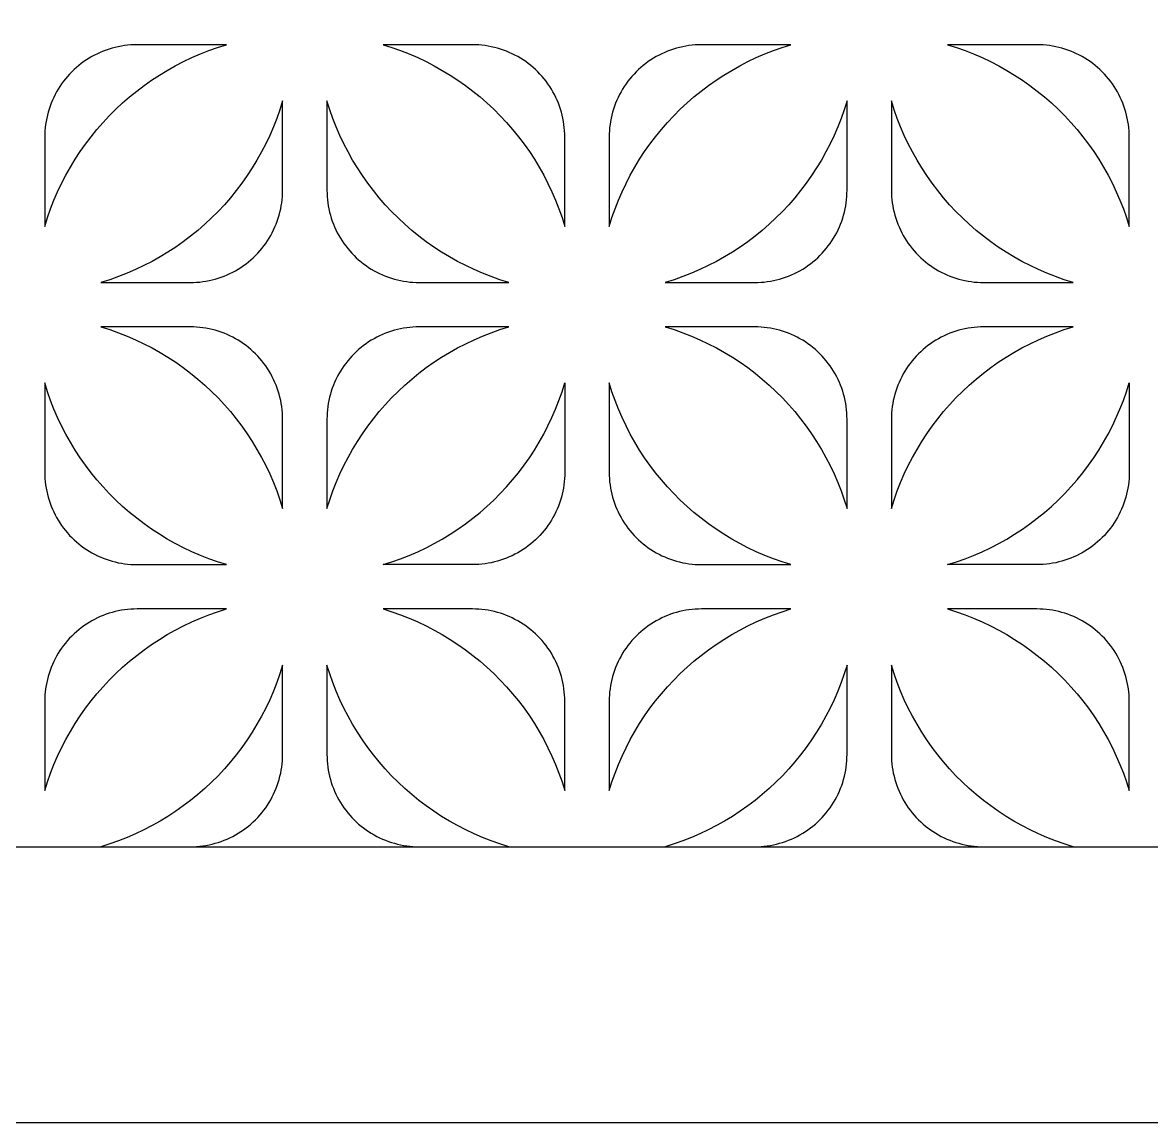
# Model space of a CAD drawing. Header units: millimetres. Extents: x 16455 to 19688, y 4050 to 7284.
# Drawn here: x 18071 to 18890, y 4050 to 4848 of the extents above; entities that cross this region are included whole.
import ezdxf

# ---------------------------------------------------------------- set-up
doc = ezdxf.new("R2010")
doc.units = ezdxf.units.MM
doc.layers.get('0').update_dxf_attribs({"color": 1, "true_color": 0xff0000})

msp = doc.modelspace()

# ---------------------------------------------------------------- linework, layer by layer
for points in [[(16454.58, 4050.49), (19687.77, 4050.49), (19687.77, 7283.68), (16454.58, 7283.68)], [(16654.58, 4250.49), (19487.77, 4250.49), (19487.77, 7083.68), (16654.58, 7083.68)]]:
    msp.add_lwpolyline(points, close=True)
for points in [[(18154.21, 4832.32), (18151.93, 4832.28), (18149.64, 4832.16), (18147.36, 4831.97), (18145.09, 4831.7), (18142.84, 4831.35), (18140.59, 4830.92), (18138.36, 4830.42), (18136.15, 4829.84), (18133.96, 4829.18), (18131.79, 4828.45), (18129.65, 4827.65), (18127.54, 4826.78), (18125.46, 4825.83), (18123.41, 4824.81), (18121.4, 4823.73), (18119.43, 4822.57), (18117.49, 4821.35), (18115.6, 4820.07), (18113.76, 4818.72), (18111.96, 4817.3), (18110.21, 4815.83), (18108.52, 4814.3), (18106.87, 4812.71), (18105.28, 4811.07), (18103.75, 4809.37), (18102.28, 4807.62), (18100.87, 4805.82), (18099.52, 4803.98), (18098.23, 4802.09), (18097.01, 4800.16), (18095.86, 4798.18), (18094.77, 4796.17), (18093.75, 4794.12), (18092.81, 4792.04), (18091.93, 4789.93), (18091.13, 4787.79), (18090.4, 4785.62), (18089.75, 4783.43), (18089.17, 4781.22), (18088.66, 4778.99), (18088.24, 4776.75), (18087.89, 4774.49), (18087.61, 4772.22), (18087.42, 4769.94), (18087.3, 4767.66), (18087.26, 4765.37)], [(18087.26, 4700.55), (18089.28, 4706.93), (18091.51, 4713.25), (18093.96, 4719.48), (18096.62, 4725.63), (18099.49, 4731.68), (18102.56, 4737.63), (18105.84, 4743.47), (18109.32, 4749.2), (18112.99, 4754.8), (18116.85, 4760.28), (18120.89, 4765.62), (18125.12, 4770.81), (18129.52, 4775.86), (18134.09, 4780.76), (18138.82, 4785.5), (18143.72, 4790.07), (18148.77, 4794.47), (18153.97, 4798.69), (18159.3, 4802.74), (18164.78, 4806.6), (18170.38, 4810.27), (18176.11, 4813.74), (18181.95, 4817.02), (18187.9, 4820.09), (18193.95, 4822.96), (18200.1, 4825.62), (18206.33, 4828.07), (18212.65, 4830.3), (18219.04, 4832.32)], [(18219.04, 4832.32), (18154.21, 4832.32)], [(18397.47, 4832.32), (18332.65, 4832.32)], [(18332.65, 4832.32), (18339.03, 4830.3), (18345.35, 4828.07), (18351.58, 4825.62), (18357.73, 4822.96), (18363.78, 4820.09), (18369.73, 4817.02), (18375.58, 4813.74), (18381.3, 4810.27), (18386.91, 4806.6), (18392.38, 4802.74), (18397.72, 4798.69), (18402.92, 4794.47), (18407.97, 4790.07), (18412.86, 4785.5), (18417.6, 4780.76), (18422.17, 4775.86), (18426.57, 4770.81), (18430.79, 4765.62), (18434.84, 4760.28), (18438.7, 4754.8), (18442.37, 4749.2), (18445.84, 4743.47), (18449.12, 4737.63), (18452.19, 4731.68), (18455.06, 4725.63), (18457.72, 4719.48), (18460.17, 4713.25), (18462.41, 4706.93), (18464.42, 4700.55)], [(18464.42, 4765.37), (18464.38, 4767.66), (18464.26, 4769.94), (18464.07, 4772.22), (18463.8, 4774.49), (18463.45, 4776.75), (18463.02, 4778.99), (18462.52, 4781.22), (18461.94, 4783.43), (18461.28, 4785.62), (18460.55, 4787.79), (18459.75, 4789.93), (18458.88, 4792.04), (18457.93, 4794.12), (18456.91, 4796.17), (18455.83, 4798.18), (18454.67, 4800.16), (18453.45, 4802.09), (18452.17, 4803.98), (18450.82, 4805.82), (18449.4, 4807.62), (18447.93, 4809.37), (18446.4, 4811.07), (18444.81, 4812.71), (18443.17, 4814.3), (18441.47, 4815.83), (18439.72, 4817.3), (18437.93, 4818.72), (18436.08, 4820.07), (18434.19, 4821.35), (18432.26, 4822.57), (18430.28, 4823.73), (18428.27, 4824.81), (18426.23, 4825.83), (18424.15, 4826.78), (18422.03, 4827.65), (18419.89, 4828.45), (18417.73, 4829.18), (18415.54, 4829.84), (18413.32, 4830.42), (18411.09, 4830.92), (18408.85, 4831.35), (18406.59, 4831.7), (18404.32, 4831.97), (18402.04, 4832.16), (18399.76, 4832.28), (18397.47, 4832.32)], [(18563.55, 4832.32), (18561.26, 4832.28), (18558.98, 4832.16), (18556.7, 4831.97), (18554.43, 4831.7), (18552.17, 4831.35), (18549.93, 4830.92), (18547.7, 4830.42), (18545.49, 4829.84), (18543.3, 4829.18), (18541.13, 4828.45), (18538.99, 4827.65), (18536.88, 4826.78), (18534.8, 4825.83), (18532.75, 4824.81), (18530.74, 4823.73), (18528.77, 4822.57), (18526.83, 4821.35), (18524.94, 4820.07), (18523.1, 4818.72), (18521.3, 4817.3), (18519.55, 4815.83), (18517.85, 4814.3), (18516.21, 4812.71), (18514.62, 4811.07), (18513.09, 4809.37), (18511.62, 4807.62), (18510.21, 4805.82), (18508.86, 4803.98), (18507.57, 4802.09), (18506.35, 4800.16), (18505.19, 4798.18), (18504.11, 4796.17), (18503.09, 4794.12), (18502.15, 4792.04), (18501.27, 4789.93), (18500.47, 4787.79), (18499.74, 4785.62), (18499.09, 4783.43), (18498.51, 4781.22), (18498, 4778.99), (18497.58, 4776.75), (18497.23, 4774.49), (18496.95, 4772.22), (18496.76, 4769.94), (18496.64, 4767.66), (18496.6, 4765.37)], [(18496.6, 4700.55), (18498.62, 4706.93), (18500.85, 4713.25), (18503.3, 4719.48), (18505.96, 4725.63), (18508.83, 4731.68), (18511.9, 4737.63), (18515.18, 4743.47), (18518.66, 4749.2), (18522.33, 4754.8), (18526.18, 4760.28), (18530.23, 4765.62), (18534.45, 4770.81), (18538.85, 4775.86), (18543.43, 4780.76), (18548.16, 4785.5), (18553.06, 4790.07), (18558.11, 4794.47), (18563.3, 4798.69), (18568.64, 4802.74), (18574.12, 4806.6), (18579.72, 4810.27), (18585.45, 4813.74), (18591.29, 4817.02), (18597.24, 4820.09), (18603.29, 4822.96), (18609.44, 4825.62), (18615.67, 4828.07), (18621.99, 4830.3), (18628.38, 4832.32)], [(18628.38, 4832.32), (18563.55, 4832.32)], [(18806.81, 4832.32), (18741.99, 4832.32)], [(18741.99, 4832.32), (18748.37, 4830.3), (18754.69, 4828.07), (18760.92, 4825.62), (18767.07, 4822.96), (18773.12, 4820.09), (18779.07, 4817.02), (18784.91, 4813.74), (18790.64, 4810.27), (18796.24, 4806.6), (18801.72, 4802.74), (18807.06, 4798.69), (18812.25, 4794.47), (18817.3, 4790.07), (18822.2, 4785.5), (18826.94, 4780.76), (18831.51, 4775.86), (18835.91, 4770.81), (18840.13, 4765.62), (18844.18, 4760.28), (18848.04, 4754.8), (18851.71, 4749.2), (18855.18, 4743.47), (18858.46, 4737.63), (18861.53, 4731.68), (18864.4, 4725.63), (18867.06, 4719.48), (18869.51, 4713.25), (18871.74, 4706.93), (18873.76, 4700.55)], [(18873.76, 4765.37), (18873.72, 4767.66), (18873.6, 4769.94), (18873.41, 4772.22), (18873.14, 4774.49), (18872.79, 4776.75), (18872.36, 4778.99), (18871.86, 4781.22), (18871.28, 4783.43), (18870.62, 4785.62), (18869.89, 4787.79), (18869.09, 4789.93), (18868.22, 4792.04), (18867.27, 4794.12), (18866.25, 4796.17), (18865.17, 4798.18), (18864.01, 4800.16), (18862.79, 4802.09), (18861.51, 4803.98), (18860.16, 4805.82), (18858.74, 4807.62), (18857.27, 4809.37), (18855.74, 4811.07), (18854.15, 4812.71), (18852.51, 4814.3), (18850.81, 4815.83), (18849.06, 4817.3), (18847.26, 4818.72), (18845.42, 4820.07), (18843.53, 4821.35), (18841.6, 4822.57), (18839.62, 4823.73), (18837.61, 4824.81), (18835.57, 4825.83), (18833.48, 4826.78), (18831.37, 4827.65), (18829.23, 4828.45), (18827.06, 4829.18), (18824.87, 4829.84), (18822.66, 4830.42), (18820.43, 4830.92), (18818.19, 4831.35), (18815.93, 4831.7), (18813.66, 4831.97), (18811.38, 4832.16), (18809.1, 4832.28), (18806.81, 4832.32)], [(18259.75, 4791.61), (18257.74, 4785.22), (18255.5, 4778.9), (18253.05, 4772.67), (18250.39, 4766.52), (18247.53, 4760.47), (18244.45, 4754.52), (18241.17, 4748.68), (18237.7, 4742.95), (18234.03, 4737.35), (18230.17, 4731.87), (18226.12, 4726.53), (18221.9, 4721.34), (18217.5, 4716.29), (18212.93, 4711.39), (18208.19, 4706.65), (18203.3, 4702.08), (18198.25, 4697.68), (18193.05, 4693.46), (18187.71, 4689.41), (18182.24, 4685.55), (18176.63, 4681.88), (18170.91, 4678.41), (18165.06, 4675.13), (18159.11, 4672.06), (18153.06, 4669.19), (18146.91, 4666.53), (18140.68, 4664.08), (18134.37, 4661.85), (18127.98, 4659.83)], [(18259.75, 4726.78), (18259.75, 4791.61)], [(18423.71, 4659.83), (18417.32, 4661.85), (18411, 4664.08), (18404.77, 4666.53), (18398.62, 4669.19), (18392.57, 4672.06), (18386.62, 4675.13), (18380.78, 4678.41), (18375.05, 4681.88), (18369.45, 4685.55), (18363.97, 4689.41), (18358.64, 4693.46), (18353.44, 4697.68), (18348.39, 4702.08), (18343.49, 4706.65), (18338.76, 4711.39), (18334.19, 4716.29), (18329.78, 4721.34), (18325.56, 4726.53), (18321.51, 4731.87), (18317.66, 4737.35), (18313.99, 4742.95), (18310.51, 4748.68), (18307.23, 4754.52), (18304.16, 4760.47), (18301.29, 4766.52), (18298.63, 4772.67), (18296.18, 4778.9), (18293.95, 4785.22), (18291.93, 4791.61)], [(18291.93, 4791.61), (18291.93, 4726.78)], [(18669.09, 4791.61), (18667.07, 4785.22), (18664.84, 4778.9), (18662.39, 4772.67), (18659.73, 4766.52), (18656.86, 4760.47), (18653.79, 4754.52), (18650.51, 4748.68), (18647.04, 4742.95), (18643.37, 4737.35), (18639.51, 4731.87), (18635.46, 4726.53), (18631.24, 4721.34), (18626.84, 4716.29), (18622.27, 4711.39), (18617.53, 4706.65), (18612.63, 4702.08), (18607.59, 4697.68), (18602.39, 4693.46), (18597.05, 4689.41), (18591.57, 4685.55), (18585.97, 4681.88), (18580.25, 4678.41), (18574.4, 4675.13), (18568.45, 4672.06), (18562.4, 4669.19), (18556.25, 4666.53), (18550.02, 4664.08), (18543.7, 4661.85), (18537.32, 4659.83)], [(18669.09, 4726.78), (18669.09, 4791.61)], [(18833.05, 4659.83), (18826.66, 4661.85), (18820.34, 4664.08), (18814.11, 4666.53), (18807.96, 4669.19), (18801.91, 4672.06), (18795.96, 4675.13), (18790.12, 4678.41), (18784.39, 4681.88), (18778.79, 4685.55), (18773.31, 4689.41), (18767.97, 4693.46), (18762.78, 4697.68), (18757.73, 4702.08), (18752.83, 4706.65), (18748.1, 4711.39), (18743.52, 4716.29), (18739.12, 4721.34), (18734.9, 4726.53), (18730.85, 4731.87), (18726.99, 4737.35), (18723.33, 4742.95), (18719.85, 4748.68), (18716.57, 4754.52), (18713.5, 4760.47), (18710.63, 4766.52), (18707.97, 4772.67), (18705.52, 4778.9), (18703.29, 4785.22), (18701.27, 4791.61)], [(18701.27, 4791.61), (18701.27, 4726.78)], [(18087.26, 4765.37), (18087.26, 4700.55)], [(18464.42, 4700.55), (18464.42, 4765.37)], [(18496.6, 4765.37), (18496.6, 4700.55)], [(18873.76, 4700.55), (18873.76, 4765.37)], [(18192.8, 4659.83), (18195.09, 4659.87), (18197.37, 4659.99), (18199.65, 4660.18), (18201.92, 4660.46), (18204.18, 4660.81), (18206.42, 4661.23), (18208.65, 4661.74), (18210.87, 4662.31), (18213.06, 4662.97), (18215.22, 4663.7), (18217.36, 4664.5), (18219.48, 4665.37), (18221.56, 4666.32), (18223.6, 4667.34), (18225.62, 4668.42), (18227.59, 4669.58), (18229.52, 4670.8), (18231.41, 4672.08), (18233.26, 4673.43), (18235.05, 4674.85), (18236.8, 4676.32), (18238.5, 4677.85), (18240.14, 4679.44), (18241.73, 4681.08), (18243.26, 4682.78), (18244.74, 4684.53), (18246.15, 4686.33), (18247.5, 4688.17), (18248.78, 4690.06), (18250, 4691.99), (18251.16, 4693.97), (18252.25, 4695.98), (18253.26, 4698.03), (18254.21, 4700.11), (18255.08, 4702.22), (18255.89, 4704.36), (18256.61, 4706.53), (18257.27, 4708.72), (18257.85, 4710.93), (18258.35, 4713.16), (18258.78, 4715.4), (18259.13, 4717.66), (18259.4, 4719.93), (18259.59, 4722.21), (18259.71, 4724.49), (18259.75, 4726.78)], [(18291.93, 4726.78), (18291.97, 4724.49), (18292.09, 4722.21), (18292.28, 4719.93), (18292.56, 4717.66), (18292.91, 4715.4), (18293.33, 4713.16), (18293.84, 4710.93), (18294.42, 4708.72), (18295.07, 4706.53), (18295.8, 4704.36), (18296.6, 4702.22), (18297.48, 4700.11), (18298.42, 4698.03), (18299.44, 4695.98), (18300.53, 4693.97), (18301.68, 4691.99), (18302.9, 4690.06), (18304.19, 4688.17), (18305.54, 4686.33), (18306.95, 4684.53), (18308.42, 4682.78), (18309.95, 4681.08), (18311.54, 4679.44), (18313.19, 4677.85), (18314.88, 4676.32), (18316.63, 4674.85), (18318.43, 4673.43), (18320.27, 4672.08), (18322.16, 4670.8), (18324.1, 4669.58), (18326.07, 4668.42), (18328.08, 4667.34), (18330.13, 4666.32), (18332.21, 4665.37), (18334.32, 4664.5), (18336.46, 4663.7), (18338.63, 4662.97), (18340.82, 4662.31), (18343.03, 4661.74), (18345.26, 4661.23), (18347.51, 4660.81), (18349.76, 4660.46), (18352.03, 4660.18), (18354.31, 4659.99), (18356.59, 4659.87), (18358.88, 4659.83)], [(18602.14, 4659.83), (18604.43, 4659.87), (18606.71, 4659.99), (18608.99, 4660.18), (18611.26, 4660.46), (18613.52, 4660.81), (18615.76, 4661.23), (18617.99, 4661.74), (18620.21, 4662.31), (18622.4, 4662.97), (18624.56, 4663.7), (18626.7, 4664.5), (18628.81, 4665.37), (18630.9, 4666.32), (18632.94, 4667.34), (18634.95, 4668.42), (18636.93, 4669.58), (18638.86, 4670.8), (18640.75, 4672.08), (18642.59, 4673.43), (18644.39, 4674.85), (18646.14, 4676.32), (18647.84, 4677.85), (18649.48, 4679.44), (18651.07, 4681.08), (18652.6, 4682.78), (18654.07, 4684.53), (18655.49, 4686.33), (18656.84, 4688.17), (18658.12, 4690.06), (18659.34, 4691.99), (18660.5, 4693.97), (18661.58, 4695.98), (18662.6, 4698.03), (18663.55, 4700.11), (18664.42, 4702.22), (18665.22, 4704.36), (18665.95, 4706.53), (18666.61, 4708.72), (18667.19, 4710.93), (18667.69, 4713.16), (18668.12, 4715.4), (18668.47, 4717.66), (18668.74, 4719.93), (18668.93, 4722.21), (18669.05, 4724.49), (18669.09, 4726.78)], [(18701.27, 4726.78), (18701.31, 4724.49), (18701.43, 4722.21), (18701.62, 4719.93), (18701.9, 4717.66), (18702.25, 4715.4), (18702.67, 4713.16), (18703.18, 4710.93), (18703.75, 4708.72), (18704.41, 4706.53), (18705.14, 4704.36), (18705.94, 4702.22), (18706.81, 4700.11), (18707.76, 4698.03), (18708.78, 4695.98), (18709.86, 4693.97), (18711.02, 4691.99), (18712.24, 4690.06), (18713.53, 4688.17), (18714.88, 4686.33), (18716.29, 4684.53), (18717.76, 4682.78), (18719.29, 4681.08), (18720.88, 4679.44), (18722.52, 4677.85), (18724.22, 4676.32), (18725.97, 4674.85), (18727.77, 4673.43), (18729.61, 4672.08), (18731.5, 4670.8), (18733.43, 4669.58), (18735.41, 4668.42), (18737.42, 4667.34), (18739.47, 4666.32), (18741.55, 4665.37), (18743.66, 4664.5), (18745.8, 4663.7), (18747.97, 4662.97), (18750.16, 4662.31), (18752.37, 4661.74), (18754.6, 4661.23), (18756.84, 4660.81), (18759.1, 4660.46), (18761.37, 4660.18), (18763.65, 4659.99), (18765.93, 4659.87), (18768.22, 4659.83)], [(18127.98, 4659.83), (18192.8, 4659.83)], [(18358.88, 4659.83), (18423.71, 4659.83)], [(18537.32, 4659.83), (18602.14, 4659.83)], [(18768.22, 4659.83), (18833.05, 4659.83)], [(18192.8, 4627.65), (18127.98, 4627.65)], [(18127.98, 4627.65), (18134.37, 4625.63), (18140.68, 4623.4), (18146.91, 4620.95), (18153.06, 4618.29), (18159.11, 4615.42), (18165.06, 4612.35), (18170.91, 4609.07), (18176.63, 4605.6), (18182.24, 4601.93), (18187.71, 4598.07), (18193.05, 4594.02), (18198.25, 4589.8), (18203.3, 4585.4), (18208.19, 4580.83), (18212.93, 4576.09), (18217.5, 4571.19), (18221.9, 4566.14), (18226.12, 4560.95), (18230.17, 4555.61), (18234.03, 4550.13), (18237.7, 4544.53), (18241.17, 4538.8), (18244.45, 4532.96), (18247.53, 4527.01), (18250.39, 4520.96), (18253.05, 4514.81), (18255.5, 4508.58), (18257.74, 4502.26), (18259.75, 4495.88)], [(18259.75, 4560.7), (18259.71, 4562.99), (18259.59, 4565.27), (18259.4, 4567.55), (18259.13, 4569.82), (18258.78, 4572.08), (18258.35, 4574.32), (18257.85, 4576.55), (18257.27, 4578.76), (18256.61, 4580.95), (18255.89, 4583.12), (18255.08, 4585.26), (18254.21, 4587.37), (18253.26, 4589.45), (18252.25, 4591.5), (18251.16, 4593.51), (18250, 4595.49), (18248.78, 4597.42), (18247.5, 4599.31), (18246.15, 4601.15), (18244.74, 4602.95), (18243.26, 4604.7), (18241.73, 4606.4), (18240.14, 4608.04), (18238.5, 4609.63), (18236.8, 4611.16), (18235.05, 4612.63), (18233.26, 4614.05), (18231.41, 4615.4), (18229.52, 4616.68), (18227.59, 4617.9), (18225.62, 4619.06), (18223.6, 4620.14), (18221.56, 4621.16), (18219.48, 4622.11), (18217.36, 4622.98), (18215.22, 4623.78), (18213.06, 4624.51), (18210.87, 4625.17), (18208.65, 4625.75), (18206.42, 4626.25), (18204.18, 4626.68), (18201.92, 4627.03), (18199.65, 4627.3), (18197.37, 4627.49), (18195.09, 4627.61), (18192.8, 4627.65)], [(18358.88, 4627.65), (18356.59, 4627.61), (18354.31, 4627.49), (18352.03, 4627.3), (18349.76, 4627.03), (18347.51, 4626.68), (18345.26, 4626.25), (18343.03, 4625.75), (18340.82, 4625.17), (18338.63, 4624.51), (18336.46, 4623.78), (18334.32, 4622.98), (18332.21, 4622.11), (18330.13, 4621.16), (18328.08, 4620.14), (18326.07, 4619.06), (18324.1, 4617.9), (18322.16, 4616.68), (18320.27, 4615.4), (18318.43, 4614.05), (18316.63, 4612.63), (18314.88, 4611.16), (18313.19, 4609.63), (18311.54, 4608.04), (18309.95, 4606.4), (18308.42, 4604.7), (18306.95, 4602.95), (18305.54, 4601.15), (18304.19, 4599.31), (18302.9, 4597.42), (18301.68, 4595.49), (18300.53, 4593.51), (18299.44, 4591.5), (18298.42, 4589.45), (18297.48, 4587.37), (18296.6, 4585.26), (18295.8, 4583.12), (18295.07, 4580.95), (18294.42, 4578.76), (18293.84, 4576.55), (18293.33, 4574.32), (18292.91, 4572.08), (18292.56, 4569.82), (18292.28, 4567.55), (18292.09, 4565.27), (18291.97, 4562.99), (18291.93, 4560.7)], [(18291.93, 4495.88), (18293.95, 4502.26), (18296.18, 4508.58), (18298.63, 4514.81), (18301.29, 4520.96), (18304.16, 4527.01), (18307.23, 4532.96), (18310.51, 4538.8), (18313.99, 4544.53), (18317.66, 4550.13), (18321.51, 4555.61), (18325.56, 4560.95), (18329.78, 4566.14), (18334.19, 4571.19), (18338.76, 4576.09), (18343.49, 4580.83), (18348.39, 4585.4), (18353.44, 4589.8), (18358.64, 4594.02), (18363.97, 4598.07), (18369.45, 4601.93), (18375.05, 4605.6), (18380.78, 4609.07), (18386.62, 4612.35), (18392.57, 4615.42), (18398.62, 4618.29), (18404.77, 4620.95), (18411, 4623.4), (18417.32, 4625.63), (18423.71, 4627.65)], [(18423.71, 4627.65), (18358.88, 4627.65)], [(18602.14, 4627.65), (18537.32, 4627.65)], [(18537.32, 4627.65), (18543.7, 4625.63), (18550.02, 4623.4), (18556.25, 4620.95), (18562.4, 4618.29), (18568.45, 4615.42), (18574.4, 4612.35), (18580.25, 4609.07), (18585.97, 4605.6), (18591.57, 4601.93), (18597.05, 4598.07), (18602.39, 4594.02), (18607.59, 4589.8), (18612.63, 4585.4), (18617.53, 4580.83), (18622.27, 4576.09), (18626.84, 4571.19), (18631.24, 4566.14), (18635.46, 4560.95), (18639.51, 4555.61), (18643.37, 4550.13), (18647.04, 4544.53), (18650.51, 4538.8), (18653.79, 4532.96), (18656.86, 4527.01), (18659.73, 4520.96), (18662.39, 4514.81), (18664.84, 4508.58), (18667.07, 4502.26), (18669.09, 4495.88)], [(18669.09, 4560.7), (18669.05, 4562.99), (18668.93, 4565.27), (18668.74, 4567.55), (18668.47, 4569.82), (18668.12, 4572.08), (18667.69, 4574.32), (18667.19, 4576.55), (18666.61, 4578.76), (18665.95, 4580.95), (18665.22, 4583.12), (18664.42, 4585.26), (18663.55, 4587.37), (18662.6, 4589.45), (18661.58, 4591.5), (18660.5, 4593.51), (18659.34, 4595.49), (18658.12, 4597.42), (18656.84, 4599.31), (18655.49, 4601.15), (18654.07, 4602.95), (18652.6, 4604.7), (18651.07, 4606.4), (18649.48, 4608.04), (18647.84, 4609.63), (18646.14, 4611.16), (18644.39, 4612.63), (18642.59, 4614.05), (18640.75, 4615.4), (18638.86, 4616.68), (18636.93, 4617.9), (18634.95, 4619.06), (18632.94, 4620.14), (18630.9, 4621.16), (18628.81, 4622.11), (18626.7, 4622.98), (18624.56, 4623.78), (18622.4, 4624.51), (18620.21, 4625.17), (18617.99, 4625.75), (18615.76, 4626.25), (18613.52, 4626.68), (18611.26, 4627.03), (18608.99, 4627.3), (18606.71, 4627.49), (18604.43, 4627.61), (18602.14, 4627.65)], [(18768.22, 4627.65), (18765.93, 4627.61), (18763.65, 4627.49), (18761.37, 4627.3), (18759.1, 4627.03), (18756.84, 4626.68), (18754.6, 4626.25), (18752.37, 4625.75), (18750.16, 4625.17), (18747.97, 4624.51), (18745.8, 4623.78), (18743.66, 4622.98), (18741.55, 4622.11), (18739.47, 4621.16), (18737.42, 4620.14), (18735.41, 4619.06), (18733.43, 4617.9), (18731.5, 4616.68), (18729.61, 4615.4), (18727.77, 4614.05), (18725.97, 4612.63), (18724.22, 4611.16), (18722.52, 4609.63), (18720.88, 4608.04), (18719.29, 4606.4), (18717.76, 4604.7), (18716.29, 4602.95), (18714.88, 4601.15), (18713.53, 4599.31), (18712.24, 4597.42), (18711.02, 4595.49), (18709.86, 4593.51), (18708.78, 4591.5), (18707.76, 4589.45), (18706.81, 4587.37), (18705.94, 4585.26), (18705.14, 4583.12), (18704.41, 4580.95), (18703.75, 4578.76), (18703.18, 4576.55), (18702.67, 4574.32), (18702.25, 4572.08), (18701.9, 4569.82), (18701.62, 4567.55), (18701.43, 4565.27), (18701.31, 4562.99), (18701.27, 4560.7)], [(18701.27, 4495.88), (18703.29, 4502.26), (18705.52, 4508.58), (18707.97, 4514.81), (18710.63, 4520.96), (18713.5, 4527.01), (18716.57, 4532.96), (18719.85, 4538.8), (18723.33, 4544.53), (18726.99, 4550.13), (18730.85, 4555.61), (18734.9, 4560.95), (18739.12, 4566.14), (18743.52, 4571.19), (18748.1, 4576.09), (18752.83, 4580.83), (18757.73, 4585.4), (18762.78, 4589.8), (18767.97, 4594.02), (18773.31, 4598.07), (18778.79, 4601.93), (18784.39, 4605.6), (18790.12, 4609.07), (18795.96, 4612.35), (18801.91, 4615.42), (18807.96, 4618.29), (18814.11, 4620.95), (18820.34, 4623.4), (18826.66, 4625.63), (18833.05, 4627.65)], [(18833.05, 4627.65), (18768.22, 4627.65)], [(18219.04, 4455.16), (18212.65, 4457.18), (18206.33, 4459.41), (18200.1, 4461.86), (18193.95, 4464.52), (18187.9, 4467.39), (18181.95, 4470.46), (18176.11, 4473.74), (18170.38, 4477.21), (18164.78, 4480.88), (18159.3, 4484.74), (18153.97, 4488.79), (18148.77, 4493.01), (18143.72, 4497.41), (18138.82, 4501.99), (18134.09, 4506.72), (18129.52, 4511.62), (18125.12, 4516.67), (18120.89, 4521.86), (18116.85, 4527.2), (18112.99, 4532.68), (18109.32, 4538.28), (18105.84, 4544.01), (18102.56, 4549.85), (18099.49, 4555.8), (18096.62, 4561.85), (18093.96, 4568), (18091.51, 4574.23), (18089.28, 4580.55), (18087.26, 4586.94)], [(18087.26, 4586.94), (18087.26, 4522.11)], [(18332.65, 4455.16), (18339.03, 4457.18), (18345.35, 4459.41), (18351.58, 4461.86), (18357.73, 4464.52), (18363.78, 4467.39), (18369.73, 4470.46), (18375.58, 4473.74), (18381.3, 4477.21), (18386.91, 4480.88), (18392.38, 4484.74), (18397.72, 4488.79), (18402.92, 4493.01), (18407.97, 4497.41), (18412.86, 4501.99), (18417.6, 4506.72), (18422.17, 4511.62), (18426.57, 4516.67), (18430.79, 4521.86), (18434.84, 4527.2), (18438.7, 4532.68), (18442.37, 4538.28), (18445.84, 4544.01), (18449.12, 4549.85), (18452.19, 4555.8), (18455.06, 4561.85), (18457.72, 4568), (18460.17, 4574.23), (18462.41, 4580.55), (18464.42, 4586.94)], [(18464.42, 4586.94), (18464.42, 4522.11)], [(18628.38, 4455.16), (18621.99, 4457.18), (18615.67, 4459.41), (18609.44, 4461.86), (18603.29, 4464.52), (18597.24, 4467.39), (18591.29, 4470.46), (18585.45, 4473.74), (18579.72, 4477.21), (18574.12, 4480.88), (18568.64, 4484.74), (18563.3, 4488.79), (18558.11, 4493.01), (18553.06, 4497.41), (18548.16, 4501.99), (18543.43, 4506.72), (18538.85, 4511.62), (18534.45, 4516.67), (18530.23, 4521.86), (18526.18, 4527.2), (18522.33, 4532.68), (18518.66, 4538.28), (18515.18, 4544.01), (18511.9, 4549.85), (18508.83, 4555.8), (18505.96, 4561.85), (18503.3, 4568), (18500.85, 4574.23), (18498.62, 4580.55), (18496.6, 4586.94)], [(18496.6, 4586.94), (18496.6, 4522.11)], [(18741.99, 4455.16), (18748.37, 4457.18), (18754.69, 4459.41), (18760.92, 4461.86), (18767.07, 4464.52), (18773.12, 4467.39), (18779.07, 4470.46), (18784.91, 4473.74), (18790.64, 4477.21), (18796.24, 4480.88), (18801.72, 4484.74), (18807.06, 4488.79), (18812.25, 4493.01), (18817.3, 4497.41), (18822.2, 4501.99), (18826.94, 4506.72), (18831.51, 4511.62), (18835.91, 4516.67), (18840.13, 4521.86), (18844.18, 4527.2), (18848.04, 4532.68), (18851.71, 4538.28), (18855.18, 4544.01), (18858.46, 4549.85), (18861.53, 4555.8), (18864.4, 4561.85), (18867.06, 4568), (18869.51, 4574.23), (18871.74, 4580.55), (18873.76, 4586.94)], [(18873.76, 4586.94), (18873.76, 4522.11)], [(18259.75, 4495.88), (18259.75, 4560.7)], [(18291.93, 4560.7), (18291.93, 4495.88)], [(18669.09, 4495.88), (18669.09, 4560.7)], [(18701.27, 4560.7), (18701.27, 4495.88)], [(18087.26, 4522.11), (18087.3, 4519.82), (18087.42, 4517.54), (18087.61, 4515.26), (18087.89, 4512.99), (18088.24, 4510.73), (18088.66, 4508.49), (18089.17, 4506.26), (18089.75, 4504.05), (18090.4, 4501.86), (18091.13, 4499.69), (18091.93, 4497.55), (18092.81, 4495.44), (18093.75, 4493.36), (18094.77, 4491.31), (18095.86, 4489.3), (18097.01, 4487.32), (18098.23, 4485.39), (18099.52, 4483.5), (18100.87, 4481.66), (18102.28, 4479.86), (18103.75, 4478.11), (18105.28, 4476.41), (18106.87, 4474.77), (18108.52, 4473.18), (18110.21, 4471.65), (18111.96, 4470.18), (18113.76, 4468.77), (18115.6, 4467.42), (18117.49, 4466.13), (18119.43, 4464.91), (18121.4, 4463.75), (18123.41, 4462.67), (18125.46, 4461.65), (18127.54, 4460.7), (18129.65, 4459.83), (18131.79, 4459.03), (18133.96, 4458.3), (18136.15, 4457.64), (18138.36, 4457.07), (18140.59, 4456.56), (18142.84, 4456.14), (18145.09, 4455.79), (18147.36, 4455.51), (18149.64, 4455.32), (18151.93, 4455.2), (18154.21, 4455.16)], [(18464.42, 4522.11), (18464.38, 4519.82), (18464.26, 4517.54), (18464.07, 4515.26), (18463.8, 4512.99), (18463.45, 4510.73), (18463.02, 4508.49), (18462.52, 4506.26), (18461.94, 4504.05), (18461.28, 4501.86), (18460.55, 4499.69), (18459.75, 4497.55), (18458.88, 4495.44), (18457.93, 4493.36), (18456.91, 4491.31), (18455.83, 4489.3), (18454.67, 4487.32), (18453.45, 4485.39), (18452.17, 4483.5), (18450.82, 4481.66), (18449.4, 4479.86), (18447.93, 4478.11), (18446.4, 4476.41), (18444.81, 4474.77), (18443.17, 4473.18), (18441.47, 4471.65), (18439.72, 4470.18), (18437.93, 4468.77), (18436.08, 4467.42), (18434.19, 4466.13), (18432.26, 4464.91), (18430.28, 4463.75), (18428.27, 4462.67), (18426.23, 4461.65), (18424.15, 4460.7), (18422.03, 4459.83), (18419.89, 4459.03), (18417.73, 4458.3), (18415.54, 4457.64), (18413.32, 4457.07), (18411.09, 4456.56), (18408.85, 4456.14), (18406.59, 4455.79), (18404.32, 4455.51), (18402.04, 4455.32), (18399.76, 4455.2), (18397.47, 4455.16)], [(18496.6, 4522.11), (18496.64, 4519.82), (18496.76, 4517.54), (18496.95, 4515.26), (18497.23, 4512.99), (18497.58, 4510.73), (18498, 4508.49), (18498.51, 4506.26), (18499.09, 4504.05), (18499.74, 4501.86), (18500.47, 4499.69), (18501.27, 4497.55), (18502.15, 4495.44), (18503.09, 4493.36), (18504.11, 4491.31), (18505.19, 4489.3), (18506.35, 4487.32), (18507.57, 4485.39), (18508.86, 4483.5), (18510.21, 4481.66), (18511.62, 4479.86), (18513.09, 4478.11), (18514.62, 4476.41), (18516.21, 4474.77), (18517.85, 4473.18), (18519.55, 4471.65), (18521.3, 4470.18), (18523.1, 4468.77), (18524.94, 4467.42), (18526.83, 4466.13), (18528.77, 4464.91), (18530.74, 4463.75), (18532.75, 4462.67), (18534.8, 4461.65), (18536.88, 4460.7), (18538.99, 4459.83), (18541.13, 4459.03), (18543.3, 4458.3), (18545.49, 4457.64), (18547.7, 4457.07), (18549.93, 4456.56), (18552.17, 4456.14), (18554.43, 4455.79), (18556.7, 4455.51), (18558.98, 4455.32), (18561.26, 4455.2), (18563.55, 4455.16)], [(18873.76, 4522.11), (18873.72, 4519.82), (18873.6, 4517.54), (18873.41, 4515.26), (18873.14, 4512.99), (18872.79, 4510.73), (18872.36, 4508.49), (18871.86, 4506.26), (18871.28, 4504.05), (18870.62, 4501.86), (18869.89, 4499.69), (18869.09, 4497.55), (18868.22, 4495.44), (18867.27, 4493.36), (18866.25, 4491.31), (18865.17, 4489.3), (18864.01, 4487.32), (18862.79, 4485.39), (18861.51, 4483.5), (18860.16, 4481.66), (18858.74, 4479.86), (18857.27, 4478.11), (18855.74, 4476.41), (18854.15, 4474.77), (18852.51, 4473.18), (18850.81, 4471.65), (18849.06, 4470.18), (18847.26, 4468.77), (18845.42, 4467.42), (18843.53, 4466.13), (18841.6, 4464.91), (18839.62, 4463.75), (18837.61, 4462.67), (18835.57, 4461.65), (18833.48, 4460.7), (18831.37, 4459.83), (18829.23, 4459.03), (18827.06, 4458.3), (18824.87, 4457.64), (18822.66, 4457.07), (18820.43, 4456.56), (18818.19, 4456.14), (18815.93, 4455.79), (18813.66, 4455.51), (18811.38, 4455.32), (18809.1, 4455.2), (18806.81, 4455.16)], [(18154.21, 4455.16), (18219.04, 4455.16)], [(18397.47, 4455.16), (18332.65, 4455.16)], [(18563.55, 4455.16), (18628.38, 4455.16)], [(18806.81, 4455.16), (18741.99, 4455.16)], [(18154.21, 4422.98), (18151.93, 4422.94), (18149.64, 4422.82), (18147.36, 4422.63), (18145.09, 4422.36), (18142.84, 4422.01), (18140.59, 4421.58), (18138.36, 4421.08), (18136.15, 4420.5), (18133.96, 4419.84), (18131.79, 4419.11), (18129.65, 4418.31), (18127.54, 4417.44), (18125.46, 4416.49), (18123.41, 4415.47), (18121.4, 4414.39), (18119.43, 4413.23), (18117.49, 4412.01), (18115.6, 4410.73), (18113.76, 4409.38), (18111.96, 4407.96), (18110.21, 4406.49), (18108.52, 4404.96), (18106.87, 4403.37), (18105.28, 4401.73), (18103.75, 4400.03), (18102.28, 4398.28), (18100.87, 4396.48), (18099.52, 4394.64), (18098.23, 4392.75), (18097.01, 4390.82), (18095.86, 4388.84), (18094.77, 4386.83), (18093.75, 4384.79), (18092.81, 4382.7), (18091.93, 4380.59), (18091.13, 4378.45), (18090.4, 4376.29), (18089.75, 4374.09), (18089.17, 4371.88), (18088.66, 4369.65), (18088.24, 4367.41), (18087.89, 4365.15), (18087.61, 4362.88), (18087.42, 4360.6), (18087.3, 4358.32), (18087.26, 4356.03)], [(18087.26, 4291.21), (18089.28, 4297.59), (18091.51, 4303.91), (18093.96, 4310.14), (18096.62, 4316.29), (18099.49, 4322.34), (18102.56, 4328.29), (18105.84, 4334.13), (18109.32, 4339.86), (18112.99, 4345.46), (18116.85, 4350.94), (18120.89, 4356.28), (18125.12, 4361.48), (18129.52, 4366.52), (18134.09, 4371.42), (18138.82, 4376.16), (18143.72, 4380.73), (18148.77, 4385.13), (18153.97, 4389.35), (18159.3, 4393.4), (18164.78, 4397.26), (18170.38, 4400.93), (18176.11, 4404.4), (18181.95, 4407.68), (18187.9, 4410.75), (18193.95, 4413.62), (18200.1, 4416.28), (18206.33, 4418.73), (18212.65, 4420.96), (18219.04, 4422.98)], [(18219.04, 4422.98), (18154.21, 4422.98)], [(18397.47, 4422.98), (18332.65, 4422.98)], [(18332.65, 4422.98), (18339.03, 4420.96), (18345.35, 4418.73), (18351.58, 4416.28), (18357.73, 4413.62), (18363.78, 4410.75), (18369.73, 4407.68), (18375.58, 4404.4), (18381.3, 4400.93), (18386.91, 4397.26), (18392.38, 4393.4), (18397.72, 4389.35), (18402.92, 4385.13), (18407.97, 4380.73), (18412.86, 4376.16), (18417.6, 4371.42), (18422.17, 4366.52), (18426.57, 4361.48), (18430.79, 4356.28), (18434.84, 4350.94), (18438.7, 4345.46), (18442.37, 4339.86), (18445.84, 4334.13), (18449.12, 4328.29), (18452.19, 4322.34), (18455.06, 4316.29), (18457.72, 4310.14), (18460.17, 4303.91), (18462.41, 4297.59), (18464.42, 4291.21)], [(18464.42, 4356.03), (18464.38, 4358.32), (18464.26, 4360.6), (18464.07, 4362.88), (18463.8, 4365.15), (18463.45, 4367.41), (18463.02, 4369.65), (18462.52, 4371.88), (18461.94, 4374.09), (18461.28, 4376.29), (18460.55, 4378.45), (18459.75, 4380.59), (18458.88, 4382.7), (18457.93, 4384.79), (18456.91, 4386.83), (18455.83, 4388.84), (18454.67, 4390.82), (18453.45, 4392.75), (18452.17, 4394.64), (18450.82, 4396.48), (18449.4, 4398.28), (18447.93, 4400.03), (18446.4, 4401.73), (18444.81, 4403.37), (18443.17, 4404.96), (18441.47, 4406.49), (18439.72, 4407.96), (18437.93, 4409.38), (18436.08, 4410.73), (18434.19, 4412.01), (18432.26, 4413.23), (18430.28, 4414.39), (18428.27, 4415.47), (18426.23, 4416.49), (18424.15, 4417.44), (18422.03, 4418.31), (18419.89, 4419.11), (18417.73, 4419.84), (18415.54, 4420.5), (18413.32, 4421.08), (18411.09, 4421.58), (18408.85, 4422.01), (18406.59, 4422.36), (18404.32, 4422.63), (18402.04, 4422.82), (18399.76, 4422.94), (18397.47, 4422.98)], [(18563.55, 4422.98), (18561.26, 4422.94), (18558.98, 4422.82), (18556.7, 4422.63), (18554.43, 4422.36), (18552.17, 4422.01), (18549.93, 4421.58), (18547.7, 4421.08), (18545.49, 4420.5), (18543.3, 4419.84), (18541.13, 4419.11), (18538.99, 4418.31), (18536.88, 4417.44), (18534.8, 4416.49), (18532.75, 4415.47), (18530.74, 4414.39), (18528.77, 4413.23), (18526.83, 4412.01), (18524.94, 4410.73), (18523.1, 4409.38), (18521.3, 4407.96), (18519.55, 4406.49), (18517.85, 4404.96), (18516.21, 4403.37), (18514.62, 4401.73), (18513.09, 4400.03), (18511.62, 4398.28), (18510.21, 4396.48), (18508.86, 4394.64), (18507.57, 4392.75), (18506.35, 4390.82), (18505.19, 4388.84), (18504.11, 4386.83), (18503.09, 4384.79), (18502.15, 4382.7), (18501.27, 4380.59), (18500.47, 4378.45), (18499.74, 4376.29), (18499.09, 4374.09), (18498.51, 4371.88), (18498, 4369.65), (18497.58, 4367.41), (18497.23, 4365.15), (18496.95, 4362.88), (18496.76, 4360.6), (18496.64, 4358.32), (18496.6, 4356.03)], [(18496.6, 4291.21), (18498.62, 4297.59), (18500.85, 4303.91), (18503.3, 4310.14), (18505.96, 4316.29), (18508.83, 4322.34), (18511.9, 4328.29), (18515.18, 4334.13), (18518.66, 4339.86), (18522.33, 4345.46), (18526.18, 4350.94), (18530.23, 4356.28), (18534.45, 4361.48), (18538.85, 4366.52), (18543.43, 4371.42), (18548.16, 4376.16), (18553.06, 4380.73), (18558.11, 4385.13), (18563.3, 4389.35), (18568.64, 4393.4), (18574.12, 4397.26), (18579.72, 4400.93), (18585.45, 4404.4), (18591.29, 4407.68), (18597.24, 4410.75), (18603.29, 4413.62), (18609.44, 4416.28), (18615.67, 4418.73), (18621.99, 4420.96), (18628.38, 4422.98)], [(18628.38, 4422.98), (18563.55, 4422.98)], [(18806.81, 4422.98), (18741.99, 4422.98)], [(18741.99, 4422.98), (18748.37, 4420.96), (18754.69, 4418.73), (18760.92, 4416.28), (18767.07, 4413.62), (18773.12, 4410.75), (18779.07, 4407.68), (18784.91, 4404.4), (18790.64, 4400.93), (18796.24, 4397.26), (18801.72, 4393.4), (18807.06, 4389.35), (18812.25, 4385.13), (18817.3, 4380.73), (18822.2, 4376.16), (18826.94, 4371.42), (18831.51, 4366.52), (18835.91, 4361.48), (18840.13, 4356.28), (18844.18, 4350.94), (18848.04, 4345.46), (18851.71, 4339.86), (18855.18, 4334.13), (18858.46, 4328.29), (18861.53, 4322.34), (18864.4, 4316.29), (18867.06, 4310.14), (18869.51, 4303.91), (18871.74, 4297.59), (18873.76, 4291.21)], [(18873.76, 4356.03), (18873.72, 4358.32), (18873.6, 4360.6), (18873.41, 4362.88), (18873.14, 4365.15), (18872.79, 4367.41), (18872.36, 4369.65), (18871.86, 4371.88), (18871.28, 4374.09), (18870.62, 4376.29), (18869.89, 4378.45), (18869.09, 4380.59), (18868.22, 4382.7), (18867.27, 4384.79), (18866.25, 4386.83), (18865.17, 4388.84), (18864.01, 4390.82), (18862.79, 4392.75), (18861.51, 4394.64), (18860.16, 4396.48), (18858.74, 4398.28), (18857.27, 4400.03), (18855.74, 4401.73), (18854.15, 4403.37), (18852.51, 4404.96), (18850.81, 4406.49), (18849.06, 4407.96), (18847.26, 4409.38), (18845.42, 4410.73), (18843.53, 4412.01), (18841.6, 4413.23), (18839.62, 4414.39), (18837.61, 4415.47), (18835.57, 4416.49), (18833.48, 4417.44), (18831.37, 4418.31), (18829.23, 4419.11), (18827.06, 4419.84), (18824.87, 4420.5), (18822.66, 4421.08), (18820.43, 4421.58), (18818.19, 4422.01), (18815.93, 4422.36), (18813.66, 4422.63), (18811.38, 4422.82), (18809.1, 4422.94), (18806.81, 4422.98)], [(18259.75, 4382.27), (18257.74, 4375.88), (18255.5, 4369.56), (18253.05, 4363.33), (18250.39, 4357.18), (18247.53, 4351.13), (18244.45, 4345.18), (18241.17, 4339.34), (18237.7, 4333.61), (18234.03, 4328.01), (18230.17, 4322.53), (18226.12, 4317.19), (18221.9, 4312), (18217.5, 4306.95), (18212.93, 4302.05), (18208.19, 4297.32), (18203.3, 4292.74), (18198.25, 4288.34), (18193.05, 4284.12), (18187.71, 4280.07), (18182.24, 4276.21), (18176.63, 4272.55), (18170.91, 4269.07), (18165.06, 4265.79), (18159.11, 4262.72), (18153.06, 4259.85), (18146.91, 4257.19), (18140.68, 4254.74), (18134.37, 4252.51), (18127.98, 4250.49)], [(18259.75, 4317.44), (18259.75, 4382.27)], [(18423.71, 4250.49), (18417.32, 4252.51), (18411, 4254.74), (18404.77, 4257.19), (18398.62, 4259.85), (18392.57, 4262.72), (18386.62, 4265.79), (18380.78, 4269.07), (18375.05, 4272.55), (18369.45, 4276.21), (18363.97, 4280.07), (18358.64, 4284.12), (18353.44, 4288.34), (18348.39, 4292.74), (18343.49, 4297.32), (18338.76, 4302.05), (18334.19, 4306.95), (18329.78, 4312), (18325.56, 4317.19), (18321.51, 4322.53), (18317.66, 4328.01), (18313.99, 4333.61), (18310.51, 4339.34), (18307.23, 4345.18), (18304.16, 4351.13), (18301.29, 4357.18), (18298.63, 4363.33), (18296.18, 4369.56), (18293.95, 4375.88), (18291.93, 4382.27)], [(18291.93, 4382.27), (18291.93, 4317.44)], [(18669.09, 4382.27), (18667.07, 4375.88), (18664.84, 4369.56), (18662.39, 4363.33), (18659.73, 4357.18), (18656.86, 4351.13), (18653.79, 4345.18), (18650.51, 4339.34), (18647.04, 4333.61), (18643.37, 4328.01), (18639.51, 4322.53), (18635.46, 4317.19), (18631.24, 4312), (18626.84, 4306.95), (18622.27, 4302.05), (18617.53, 4297.32), (18612.63, 4292.74), (18607.59, 4288.34), (18602.39, 4284.12), (18597.05, 4280.07), (18591.57, 4276.21), (18585.97, 4272.55), (18580.25, 4269.07), (18574.4, 4265.79), (18568.45, 4262.72), (18562.4, 4259.85), (18556.25, 4257.19), (18550.02, 4254.74), (18543.7, 4252.51), (18537.32, 4250.49)], [(18669.09, 4317.44), (18669.09, 4382.27)], [(18833.05, 4250.49), (18826.66, 4252.51), (18820.34, 4254.74), (18814.11, 4257.19), (18807.96, 4259.85), (18801.91, 4262.72), (18795.96, 4265.79), (18790.12, 4269.07), (18784.39, 4272.55), (18778.79, 4276.21), (18773.31, 4280.07), (18767.97, 4284.12), (18762.78, 4288.34), (18757.73, 4292.74), (18752.83, 4297.32), (18748.1, 4302.05), (18743.52, 4306.95), (18739.12, 4312), (18734.9, 4317.19), (18730.85, 4322.53), (18726.99, 4328.01), (18723.33, 4333.61), (18719.85, 4339.34), (18716.57, 4345.18), (18713.5, 4351.13), (18710.63, 4357.18), (18707.97, 4363.33), (18705.52, 4369.56), (18703.29, 4375.88), (18701.27, 4382.27)], [(18701.27, 4382.27), (18701.27, 4317.44)], [(18087.26, 4356.03), (18087.26, 4291.21)], [(18464.42, 4291.21), (18464.42, 4356.03)], [(18496.6, 4356.03), (18496.6, 4291.21)], [(18873.76, 4291.21), (18873.76, 4356.03)], [(18192.8, 4250.49), (18195.09, 4250.53), (18197.37, 4250.65), (18199.65, 4250.84), (18201.92, 4251.12), (18204.18, 4251.47), (18206.42, 4251.89), (18208.65, 4252.4), (18210.87, 4252.98), (18213.06, 4253.63), (18215.22, 4254.36), (18217.36, 4255.16), (18219.48, 4256.04), (18221.56, 4256.98), (18223.6, 4258), (18225.62, 4259.08), (18227.59, 4260.24), (18229.52, 4261.46), (18231.41, 4262.75), (18233.26, 4264.1), (18235.05, 4265.51), (18236.8, 4266.98), (18238.5, 4268.51), (18240.14, 4270.1), (18241.73, 4271.74), (18243.26, 4273.44), (18244.74, 4275.19), (18246.15, 4276.99), (18247.5, 4278.83), (18248.78, 4280.72), (18250, 4282.65), (18251.16, 4284.63), (18252.25, 4286.64), (18253.26, 4288.69), (18254.21, 4290.77), (18255.08, 4292.88), (18255.89, 4295.02), (18256.61, 4297.19), (18257.27, 4299.38), (18257.85, 4301.59), (18258.35, 4303.82), (18258.78, 4306.06), (18259.13, 4308.32), (18259.4, 4310.59), (18259.59, 4312.87), (18259.71, 4315.15), (18259.75, 4317.44)], [(18291.93, 4317.44), (18291.97, 4315.15), (18292.09, 4312.87), (18292.28, 4310.59), (18292.56, 4308.32), (18292.91, 4306.06), (18293.33, 4303.82), (18293.84, 4301.59), (18294.42, 4299.38), (18295.07, 4297.19), (18295.8, 4295.02), (18296.6, 4292.88), (18297.48, 4290.77), (18298.42, 4288.69), (18299.44, 4286.64), (18300.53, 4284.63), (18301.68, 4282.65), (18302.9, 4280.72), (18304.19, 4278.83), (18305.54, 4276.99), (18306.95, 4275.19), (18308.42, 4273.44), (18309.95, 4271.74), (18311.54, 4270.1), (18313.19, 4268.51), (18314.88, 4266.98), (18316.63, 4265.51), (18318.43, 4264.1), (18320.27, 4262.75), (18322.16, 4261.46), (18324.1, 4260.24), (18326.07, 4259.08), (18328.08, 4258), (18330.13, 4256.98), (18332.21, 4256.04), (18334.32, 4255.16), (18336.46, 4254.36), (18338.63, 4253.63), (18340.82, 4252.98), (18343.03, 4252.4), (18345.26, 4251.89), (18347.51, 4251.47), (18349.76, 4251.12), (18352.03, 4250.84), (18354.31, 4250.65), (18356.59, 4250.53), (18358.88, 4250.49)], [(18602.14, 4250.49), (18604.43, 4250.53), (18606.71, 4250.65), (18608.99, 4250.84), (18611.26, 4251.12), (18613.52, 4251.47), (18615.76, 4251.89), (18617.99, 4252.4), (18620.21, 4252.98), (18622.4, 4253.63), (18624.56, 4254.36), (18626.7, 4255.16), (18628.81, 4256.04), (18630.9, 4256.98), (18632.94, 4258), (18634.95, 4259.08), (18636.93, 4260.24), (18638.86, 4261.46), (18640.75, 4262.75), (18642.59, 4264.1), (18644.39, 4265.51), (18646.14, 4266.98), (18647.84, 4268.51), (18649.48, 4270.1), (18651.07, 4271.74), (18652.6, 4273.44), (18654.07, 4275.19), (18655.49, 4276.99), (18656.84, 4278.83), (18658.12, 4280.72), (18659.34, 4282.65), (18660.5, 4284.63), (18661.58, 4286.64), (18662.6, 4288.69), (18663.55, 4290.77), (18664.42, 4292.88), (18665.22, 4295.02), (18665.95, 4297.19), (18666.61, 4299.38), (18667.19, 4301.59), (18667.69, 4303.82), (18668.12, 4306.06), (18668.47, 4308.32), (18668.74, 4310.59), (18668.93, 4312.87), (18669.05, 4315.15), (18669.09, 4317.44)], [(18701.27, 4317.44), (18701.31, 4315.15), (18701.43, 4312.87), (18701.62, 4310.59), (18701.9, 4308.32), (18702.25, 4306.06), (18702.67, 4303.82), (18703.18, 4301.59), (18703.75, 4299.38), (18704.41, 4297.19), (18705.14, 4295.02), (18705.94, 4292.88), (18706.81, 4290.77), (18707.76, 4288.69), (18708.78, 4286.64), (18709.86, 4284.63), (18711.02, 4282.65), (18712.24, 4280.72), (18713.53, 4278.83), (18714.88, 4276.99), (18716.29, 4275.19), (18717.76, 4273.44), (18719.29, 4271.74), (18720.88, 4270.1), (18722.52, 4268.51), (18724.22, 4266.98), (18725.97, 4265.51), (18727.77, 4264.1), (18729.61, 4262.75), (18731.5, 4261.46), (18733.43, 4260.24), (18735.41, 4259.08), (18737.42, 4258), (18739.47, 4256.98), (18741.55, 4256.04), (18743.66, 4255.16), (18745.8, 4254.36), (18747.97, 4253.63), (18750.16, 4252.98), (18752.37, 4252.4), (18754.6, 4251.89), (18756.84, 4251.47), (18759.1, 4251.12), (18761.37, 4250.84), (18763.65, 4250.65), (18765.93, 4250.53), (18768.22, 4250.49)], [(18127.98, 4250.49), (18192.8, 4250.49)], [(18358.88, 4250.49), (18423.71, 4250.49)], [(18537.32, 4250.49), (18602.14, 4250.49)], [(18768.22, 4250.49), (18833.05, 4250.49)]]:
    msp.add_lwpolyline(points)

doc.saveas('drawing.dxf')
